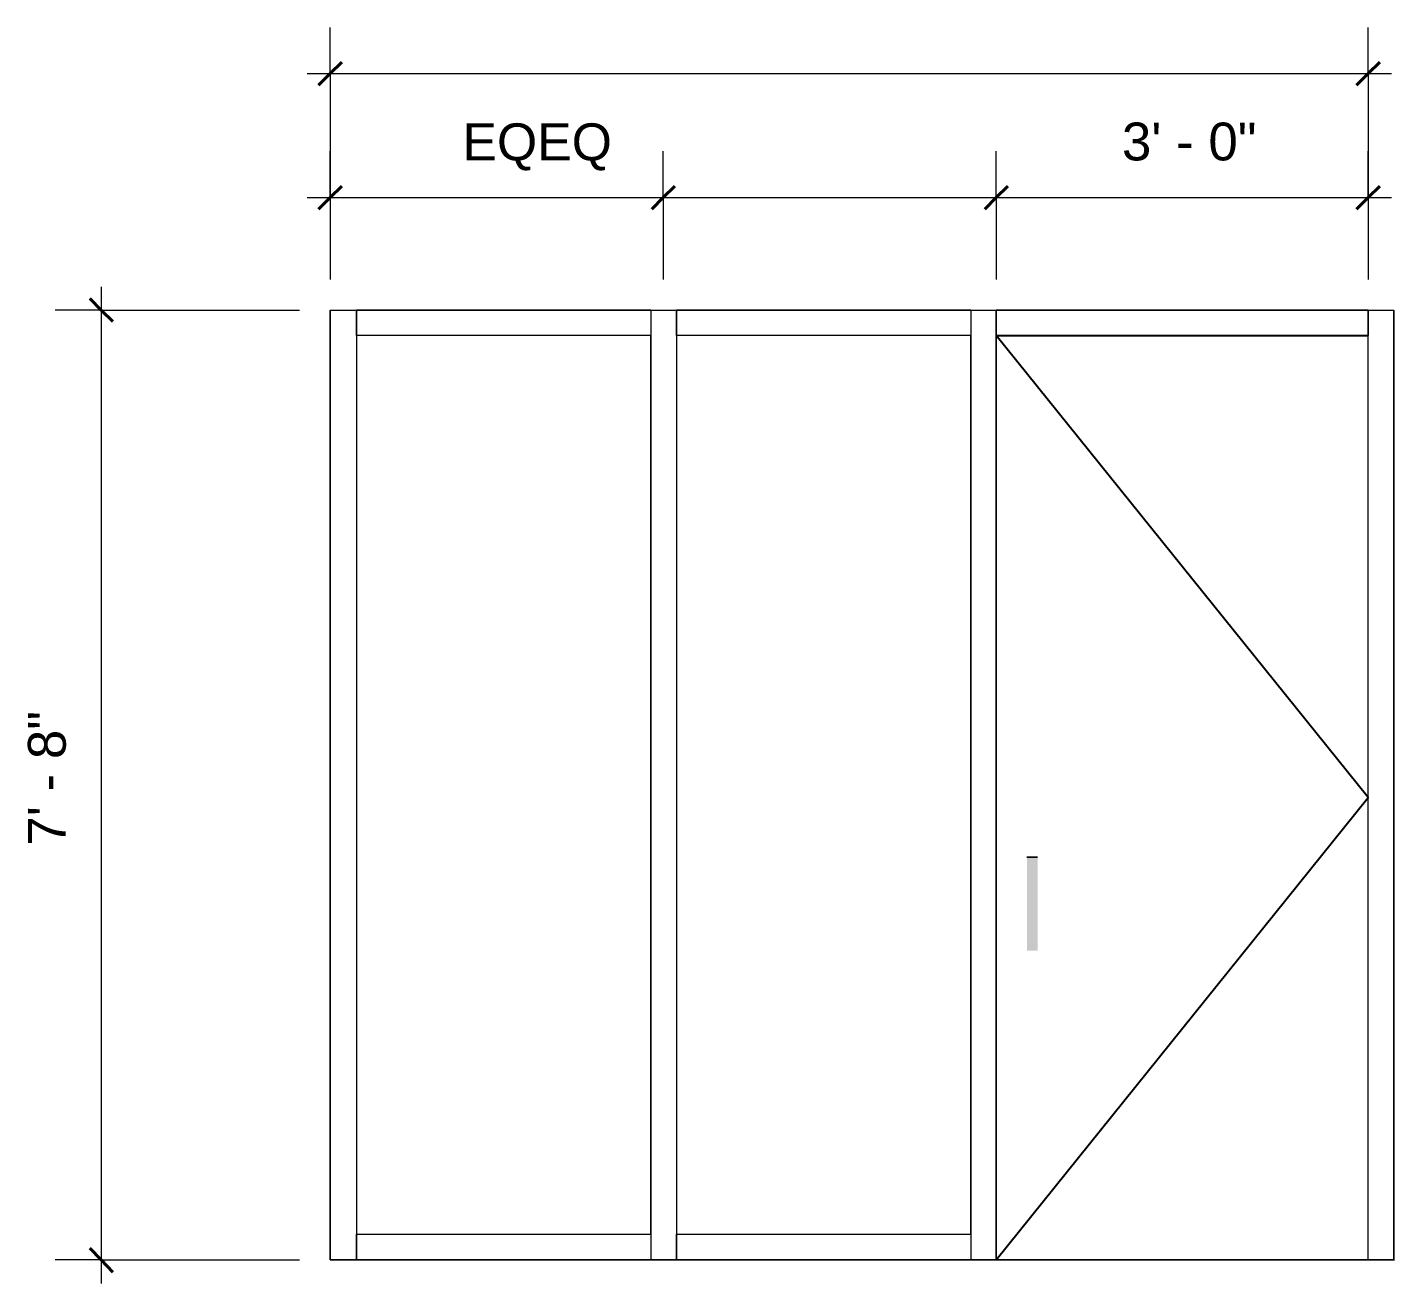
# Model space of a CAD drawing. Header units: inches. Extents: x -6061 to 13621, y -296 to 7483.
# Drawn here: x -983.5 to -851, y 2281.5 to 2403.2 of the extents above; entities that cross this region are included whole.
import ezdxf
from ezdxf.xclip import XClip

# ---------------------------------------------------------------- set-up
doc = ezdxf.new("R2010")
doc.units = ezdxf.units.IN
doc.header["$MEASUREMENT"] = 0
doc.header["$XCLIPFRAME"] = 0
doc.layers.get('0').update_dxf_attribs({"linetype": 'CONTINUOUS'})
doc.styles.add('Arial$001H0', font='arial.ttf')

# ---------------------------------------------------------------- blocks, each defined once
blk = doc.blocks.new('MF110137_10')
at = {"true_color": 0xffffff}
blk.add_hatch(color=7, dxfattribs=at).paths.add_polyline_path([(213.91, 59.351), (232.96, 59.351), (232.96, 106.68), (213.91, 106.68)])

msp = doc.modelspace()

# ---------------------------------------------------------------- linework, layer by layer
at = {"color": 7, "linetype": 'Continuous', "lineweight": 9, "true_color": 0x000007}
for p, q in [((-954.17283, 2398.72228), (-954.17283, 2403.20735)), ((-853.57917, 2398.72228), (-853.57917, 2403.20735)), ((-956.41537, 2398.72228), (-851.33663, 2398.72228)), ((-954.17283, 2398.72228), (-954.17283, 2378.77974)), ((-853.57917, 2398.72228), (-853.57917, 2378.77974)), ((-954.17283, 2386.7087), (-954.17283, 2391.19377)), ((-921.89636, 2386.7087), (-921.89636, 2391.19377)), ((-889.61989, 2386.7087), (-889.61989, 2391.19377)), ((-889.61989, 2386.7087), (-889.61989, 2391.19377)), ((-853.57917, 2386.7087), (-853.57917, 2391.19377)), ((-956.41537, 2386.7087), (-921.89636, 2386.7087)), ((-954.17283, 2386.7087), (-954.17283, 2378.77974)), ((-921.89636, 2386.7087), (-887.37736, 2386.7087)), ((-921.89636, 2386.7087), (-921.89636, 2378.77974)), ((-891.86243, 2386.7087), (-851.33663, 2386.7087)), ((-889.61989, 2386.7087), (-889.61989, 2378.77974)), ((-889.61989, 2386.7087), (-889.61989, 2378.77974)), ((-853.57917, 2386.7087), (-853.57917, 2378.77974)), ((-976.3579, 2378.05893), (-976.3579, 2281.46979)), ((-976.3579, 2375.8164), (-980.84297, 2375.8164)), ((-976.3579, 2375.8164), (-957.13618, 2375.8164)), ((-954.17283, 2375.8164), (-951.60994, 2375.8164)), ((-954.17283, 2375.8164), (-954.17283, 2283.79241)), ((-951.60994, 2373.33359), (-951.60994, 2375.8164)), ((-923.09772, 2375.8164), (-951.60994, 2375.8164)), ((-951.60994, 2375.8164), (-951.60994, 2283.79241)), ((-923.09772, 2375.8164), (-923.09772, 2373.33359)), ((-923.09772, 2375.8164), (-920.61492, 2375.8164)), ((-923.09772, 2375.8164), (-923.09772, 2283.79241)), ((-920.61492, 2373.33359), (-920.61492, 2375.8164)), ((-892.1027, 2375.8164), (-920.61492, 2375.8164)), ((-920.61492, 2375.8164), (-920.61492, 2283.79241)), ((-892.1027, 2375.8164), (-889.61989, 2375.8164)), ((-892.1027, 2375.8164), (-892.1027, 2283.79241)), ((-892.1027, 2375.8164), (-892.1027, 2373.33359)), ((-889.61989, 2373.33359), (-889.61989, 2375.8164)), ((-853.57917, 2375.8164), (-889.61989, 2375.8164)), ((-889.61989, 2375.8164), (-889.61989, 2283.79241)), ((-853.57917, 2375.8164), (-851.09636, 2375.8164)), ((-853.57917, 2283.79241), (-853.57917, 2375.8164)), ((-853.57917, 2375.8164), (-853.57917, 2373.33359)), ((-851.09636, 2283.79241), (-851.09636, 2375.8164)), ((-923.09772, 2373.33359), (-951.60994, 2373.33359)), ((-923.09772, 2373.33359), (-951.60994, 2373.33359)), ((-951.60994, 2373.33359), (-951.60994, 2286.27522)), ((-923.09772, 2286.27522), (-923.09772, 2373.33359)), ((-892.1027, 2373.33359), (-920.61492, 2373.33359)), ((-920.61492, 2373.33359), (-920.61492, 2286.27522)), ((-892.1027, 2373.33359), (-920.61492, 2373.33359)), ((-892.1027, 2286.27522), (-892.1027, 2373.33359)), ((-889.61989, 2283.79241), (-889.61989, 2373.33359)), ((-853.57917, 2283.79241), (-853.57917, 2373.33359)), ((-885.61537, 2322.79649), (-886.65654, 2322.79649)), ((-886.65654, 2322.79649), (-885.61537, 2322.79649)), ((-951.60994, 2286.27522), (-923.09772, 2286.27522)), ((-951.60994, 2283.79241), (-951.60994, 2286.27522)), ((-951.60994, 2286.27522), (-923.09772, 2286.27522)), ((-923.09772, 2286.27522), (-923.09772, 2283.79241)), ((-920.61492, 2286.27522), (-892.1027, 2286.27522)), ((-920.61492, 2283.79241), (-920.61492, 2286.27522)), ((-920.61492, 2286.27522), (-892.1027, 2286.27522)), ((-892.1027, 2286.27522), (-892.1027, 2283.79241)), ((-976.3579, 2283.79241), (-980.84297, 2283.79241)), ((-976.3579, 2283.79241), (-957.13618, 2283.79241)), ((-954.17283, 2283.79241), (-951.60994, 2283.79241)), ((-951.60994, 2283.79241), (-954.17283, 2283.79241)), ((-923.09772, 2283.79241), (-951.60994, 2283.79241)), ((-951.60994, 2283.79241), (-923.09772, 2283.79241)), ((-923.09772, 2283.79241), (-920.61492, 2283.79241)), ((-920.61492, 2283.79241), (-923.09772, 2283.79241)), ((-892.1027, 2283.79241), (-920.61492, 2283.79241)), ((-920.61492, 2283.79241), (-892.1027, 2283.79241)), ((-892.1027, 2283.79241), (-889.61989, 2283.79241)), ((-889.61989, 2283.79241), (-892.1027, 2283.79241)), ((-853.57917, 2283.79241), (-889.61989, 2283.79241)), ((-889.61989, 2283.79241), (-853.57917, 2283.79241)), ((-851.09636, 2283.79241), (-853.57917, 2283.79241)), ((-853.57917, 2283.79241), (-851.09636, 2283.79241))]:
    msp.add_line(p, q, dxfattribs=at)
at = {"color": 7, "linetype": 'Continuous', "lineweight": 40, "true_color": 0x000007}
for p, q in [((-954.17283, 2398.72228), (-953.05157, 2399.84355)), ((-853.57917, 2398.72228), (-852.4579, 2399.84355)), ((-954.17283, 2398.72228), (-955.2941, 2397.60101)), ((-853.57917, 2398.72228), (-854.70044, 2397.60101)), ((-954.17283, 2386.7087), (-953.05157, 2387.82997)), ((-921.89636, 2386.7087), (-920.7751, 2387.82997)), ((-889.61989, 2386.7087), (-888.49863, 2387.82997)), ((-889.61989, 2386.7087), (-888.49863, 2387.82997)), ((-853.57917, 2386.7087), (-852.4579, 2387.82997)), ((-954.17283, 2386.7087), (-955.2941, 2385.58744)), ((-921.89636, 2386.7087), (-923.01763, 2385.58744)), ((-889.61989, 2386.7087), (-890.74116, 2385.58744)), ((-889.61989, 2386.7087), (-890.74116, 2385.58744)), ((-853.57917, 2386.7087), (-854.70044, 2385.58744)), ((-976.3579, 2375.8164), (-977.47917, 2376.93766)), ((-976.3579, 2375.8164), (-975.23663, 2374.69513)), ((-976.3579, 2283.79241), (-977.47917, 2284.91368)), ((-976.3579, 2283.79241), (-975.23663, 2282.59106))]:
    msp.add_line(p, q, dxfattribs=at)
at = {"color": 7, "linetype": 'Continuous', "lineweight": 18, "true_color": 0x000007}
for p, q in [((-954.17283, 2283.79241), (-954.17283, 2375.8164)), ((-954.17283, 2375.8164), (-851.09636, 2375.8164)), ((-851.09636, 2375.8164), (-851.09636, 2283.79241)), ((-954.17283, 2283.79241), (-954.17283, 2283.79241)), ((-954.17283, 2283.79241), (-954.17283, 2283.79241)), ((-851.01627, 2283.79241), (-851.09636, 2283.79241)), ((-851.09636, 2283.79241), (-851.01627, 2283.79241))]:
    msp.add_line(p, q, dxfattribs=at)
msp.add_line((-889.61989, 2373.33359), (-853.57917, 2373.33359))
msp.add_lwpolyline([(-889.61989, 2283.79241), (-853.57917, 2328.563), (-889.61989, 2373.33359)])

# ---------------------------------------------------------------- block references
at = {"color": 7, "true_color": 0xffffff}
ref = msp.add_blockref('MF110137_10', (-1294.31718, 2171.50554), dxfattribs=dict(at, xscale=1.8919015636469, yscale=1.8919015636469, zscale=1.8919015636469))
XClip(ref).set_block_clipping_path([(215.4766618504, 75.1839983195), (216.0269951714, 79.9676648793)])

# ---------------------------------------------------------------- texts
at = {"color": 7, "true_color": 0x000007, "style": 'Arial$001H0'}
for s, height, p in [('EQEQ', 3.590405, (-941.35847, 2390.31269)), ('3\' - 0"', 3.667117, (-877.44631, 2390.31269))]:
    msp.add_text(s, height=height, dxfattribs=at).set_placement(p)
msp.add_text('7\' - 8"', height=3.667117, rotation=90, dxfattribs=at).set_placement((-979.80192, 2323.9177))

doc.saveas('drawing.dxf')
